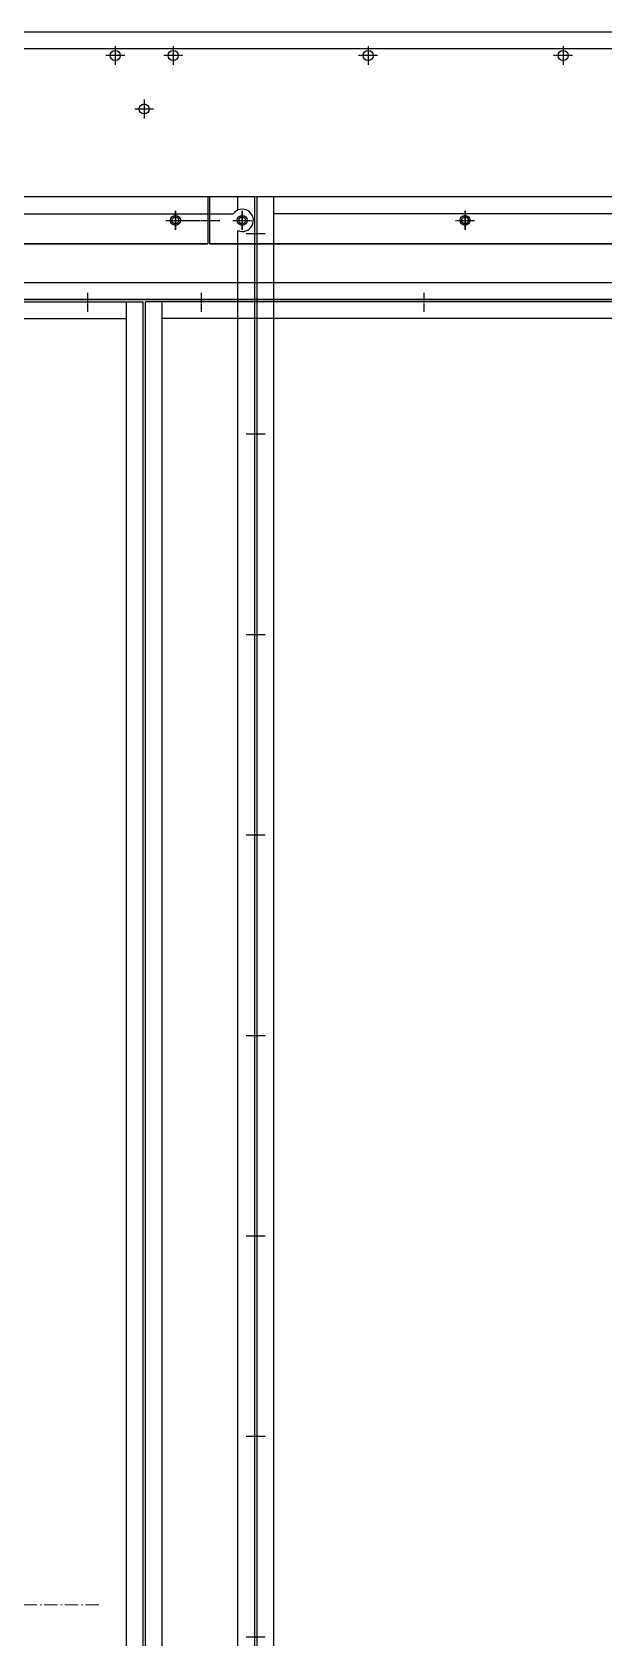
# Model space of a CAD drawing. Header units: millimetres. Extents: x 16936 to 46343, y 12396 to 33191.
# Drawn here: x 28813 to 29326, y 20012 to 21454 of the extents above; entities that cross this region are included whole.
import ezdxf

# ---------------------------------------------------------------- set-up
doc = ezdxf.new("R2010")
doc.units = ezdxf.units.MM
doc.linetypes.add('CENTER', pattern=[2, 1.25, -0.25, 0.25, -0.25])
doc.linetypes.add('DASHDOT', pattern=[18.5, 12, -3, 0.5, -3])
doc.layers.add('center', color=1, linetype='CENTER')

# ---------------------------------------------------------------- blocks, each defined once
blk = doc.blocks.new('A$C55E021B5')
at = {"color": 7, "linetype": 'DASHDOT', "lineweight": 13}
blk.add_line((451.8, 1070.5), (1267.8, 1070.5), dxfattribs=at)
blk = doc.blocks.new('A$C1F404FBA')
for p, q in [((9.5, 2586), (9.5, 0)), ((1025.5, 2586), (9.5, 2586)), ((24.5, 2586), (24.5, 0)), ((1010.5, 2571), (24.5, 2571))]:
    blk.add_line(p, q)
at = {"color": 7}
blk.add_circle((196.5, 2565), 4.5, dxfattribs=at)
at = {"color": 1}
blk.add_circle((196.5, 2565), 3, dxfattribs=at)
at = {"layer": 'center', "color": 1}
for p, q in [((196.5, 2573.5), (196.5, 2556.5)), ((196.5, 2573.5), (196.5, 2556.5)), ((188, 2565), (205, 2565)), ((188, 2565), (205, 2565))]:
    blk.add_line(p, q, dxfattribs=at)
at = {"layer": 'center'}
for p, q in [((17, 2553), (0, 2553)), ((17, 2373), (0, 2373)), ((17, 2193), (0, 2193)), ((17, 2013), (0, 2013)), ((17, 1833), (0, 1833)), ((17, 1653), (0, 1653)), ((17, 1473), (0, 1473)), ((17, 1293), (0, 1293))]:
    blk.add_line(p, q, dxfattribs=at)
blk = doc.blocks.new('A$C25707C5C')
for p, q in [((1100, 2586), (0, 2586)), ((1085, 2574.2), (1085, 2586)), ((1100, 2586), (1100, 0)), ((15, 2571), (1081, 2571)), ((1085, 0), (1085, 2555.8))]:
    blk.add_line(p, q)
for centre in [(1029, 2565), (1089, 2565)]:
    blk.add_circle(centre, 4.5)
blk.add_arc((1089, 2565), 10, 246.4181, 143.1301)
at = {"layer": 'center', "color": 1}
for p, q in [((1029, 2573.5), (1029, 2556.5)), ((1089, 2573.5), (1089, 2556.5)), ((1020.5, 2565), (1037.5, 2565)), ((1080.5, 2565), (1097.5, 2565))]:
    blk.add_line(p, q, dxfattribs=at)
at = {"layer": 'center'}
for p, q in [((1109.5, 2553), (1092.5, 2553)), ((1109.5, 2373), (1092.5, 2373)), ((1109.5, 2193), (1092.5, 2193)), ((1109.5, 2013), (1092.5, 2013)), ((1109.5, 1833), (1092.5, 1833)), ((1109.5, 1653), (1092.5, 1653)), ((1109.5, 1473), (1092.5, 1473)), ((1109.5, 1293), (1092.5, 1293))]:
    blk.add_line(p, q, dxfattribs=at)
blk = doc.blocks.new('A$C00BA3925')
for p, q in [((0, 11), (0, 1069)), ((0, 1069), (0, 11)), ((0, 1069), (0, 11)), ((0, 1069), (42, 1069)), ((42, 11), (0, 11))]:
    blk.add_line(p, q)
at = {"color": 7, "lineweight": 15}
for p, q in [((0, 11), (0, 1069)), ((42, 11), (42, 1069)), ((3.5, 11), (0, 11)), ((20, 11), (3.5, 11)), ((20, 11), (42, 11))]:
    blk.add_line(p, q, dxfattribs=at)
for centre in [(21, 1040), (21, 840), (21, 840), (21, 640), (21, 440), (21, 240), (21, 40)]:
    blk.add_circle(centre, 3)
at = {"layer": 'center'}
for p, q in [((12.5, 1040), (29.5, 1040)), ((21, 1048.5), (21, 1031.5)), ((12.5, 840), (29.5, 840)), ((12.5, 840), (29.5, 840)), ((21, 848.5), (21, 831.5)), ((21, 848.5), (21, 831.5)), ((12.5, 640), (29.5, 640)), ((21, 648.5), (21, 631.5)), ((21, 448.5), (21, 431.5)), ((12.5, 440), (29.5, 440)), ((21, 248.5), (21, 231.5)), ((12.5, 240), (29.5, 240)), ((21, 48.5), (21, 31.5)), ((12.5, 40), (29.5, 40)), ((21, 34.5), (21, 17.5)), ((21, 17), (21, 0))]:
    blk.add_line(p, q, dxfattribs=at)
blk = doc.blocks.new('A$C39BF085F')
at = {"color": 7, "lineweight": 15}
for p, q in [((1058, 42), (0, 42)), ((1058, 20), (1058, 42)), ((1058, 20), (1058, 3.5)), ((1058, 0), (0, 0)), ((1058, 3.5), (1058, 0))]:
    blk.add_line(p, q, dxfattribs=at)
for p, q in [((0, 0), (0, 42)), ((1058, 42), (1058, 0)), ((1058, 0), (0, 0)), ((0, 0), (1058, 0)), ((0, 0), (1058, 0))]:
    blk.add_line(p, q)
for centre in [(29, 21), (229, 21), (229, 21), (429, 21), (629, 21), (829, 21), (1029, 21)]:
    blk.add_circle(centre, 3)
at = {"layer": 'center'}
for p, q in [((29, 12.5), (29, 29.5)), ((229, 12.5), (229, 29.5)), ((229, 12.5), (229, 29.5)), ((429, 12.5), (429, 29.5)), ((629, 12.5), (629, 29.5)), ((829, 12.5), (829, 29.5)), ((1029, 12.5), (1029, 29.5)), ((20.5, 21), (37.5, 21)), ((220.5, 21), (237.5, 21)), ((220.5, 21), (237.5, 21)), ((420.5, 21), (437.5, 21)), ((620.5, 21), (637.5, 21)), ((820.5, 21), (837.5, 21)), ((1020.5, 21), (1037.5, 21)), ((1034.5, 21), (1051.5, 21)), ((1052, 21), (1069, 21))]:
    blk.add_line(p, q, dxfattribs=at)
blk = doc.blocks.new('A$C598110FA')
for p, q in [((0, 9.5), (0, 2265.5)), ((0, 9.5), (0, 2265.5)), ((1100, 2265.5), (0, 2265.5)), ((15, 9.5), (15, 2265.5)), ((1085, 2250.5), (15, 2250.5))]:
    blk.add_line(p, q)
at = {"layer": 'center'}
for p, q in [((50, 2273.5), (50, 2256.5)), ((250, 2273.5), (250, 2256.5))]:
    blk.add_line(p, q, dxfattribs=at)
blk = doc.blocks.new('A$C35EA48DC')
for p, q in [((0, 2265.5), (1100, 2265.5)), ((1085, 9.5), (1085, 2265.5)), ((1100, 9.5), (1100, 2265.5)), ((1100, 9.5), (1100, 2265.5)), ((15, 2250.5), (1085, 2250.5))]:
    blk.add_line(p, q)
at = {"layer": 'center'}
blk.add_line((1050, 2273.5), (1050, 2256.5), dxfattribs=at)
blk = doc.blocks.new('1')
for p, q in [((28912.2, 21453.6), (27812.2, 21453.6)), ((30212.2, 21453.6), (27812.2, 21453.6)), ((30212.2, 21453.6), (27812.2, 21453.6)), ((30212.2, 21453.6), (28914.2, 21453.6)), ((30212.2, 21453.6), (28914.2, 21453.6)), ((30216.2, 21438.6), (27827.2, 21438.6)), ((30212.2, 21228.6), (27827.2, 21228.6)), ((30212.2, 21213.6), (27812.2, 21213.6)), ((27954.2, 21213.6), (29746.2, 21213.6))]:
    blk.add_line(p, q)
for centre in [(28887.2, 21432.6), (28939.2, 21432.6), (29114.2, 21432.6), (29289.2, 21432.6), (28913.2, 21384.6), (28913.2, 21384.6)]:
    blk.add_circle(centre, 4.5)
at = {"layer": 'center'}
for p, q in [((28887.2, 21441.1), (28887.2, 21424.1)), ((28939.2, 21441.1), (28939.2, 21424.1)), ((29114.2, 21441.1), (29114.2, 21424.1)), ((29289.2, 21441.1), (29289.2, 21424.1)), ((28895.7, 21432.6), (28878.7, 21432.6)), ((28947.7, 21432.6), (28930.7, 21432.6)), ((29122.7, 21432.6), (29105.7, 21432.6)), ((29297.7, 21432.6), (29280.7, 21432.6)), ((28904.7, 21384.6), (28921.7, 21384.6)), ((28913.2, 21393.1), (28913.2, 21376.1))]:
    blk.add_line(p, q, dxfattribs=at)
for name, p in [('A$C25707C5C', (27912.2, 18719.6)), ('A$C39BF085F', (28972.2, 21263.6)), ('A$C1F404FBA', (29004.7, 18719.6))]:
    blk.add_blockref(name, p)
at = {"rotation": 90}
blk.add_blockref('A$C00BA3925', (28981.2, 21263.6), dxfattribs=at)
at = {"color": 7}
for name, p in [('A$C35EA48DC', (27812.3, 18946.1)), ('A$C598110FA', (28914.3, 18946.1))]:
    blk.add_blockref(name, p, dxfattribs=at)
at = {"xscale": -1}
blk.add_blockref('A$C55E021B5', (29324.2, 18971.1), dxfattribs=at)

msp = doc.modelspace()

# ---------------------------------------------------------------- block references
msp.add_blockref('1', (0, 0))

doc.saveas('drawing.dxf')
